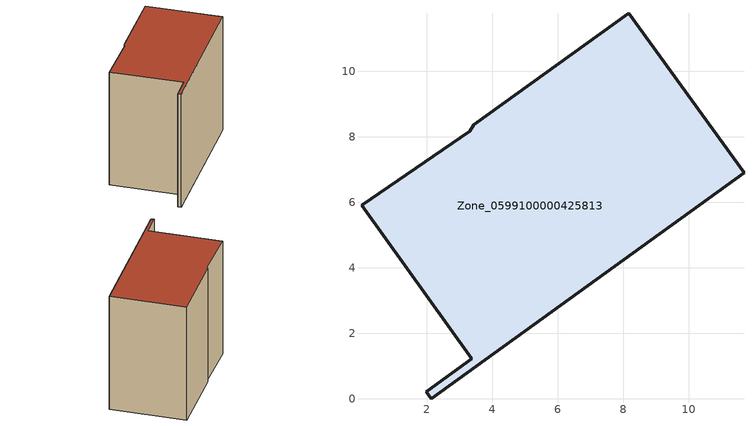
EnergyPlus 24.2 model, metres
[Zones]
Zone_0599100000425813
 floor ground (C_G): 1.98,0.21 3.36,1.22 0,5.91 3.31,8.18 3.43,8.37 8.16,11.78 11.68,6.9 2.13,0 z0
 wall outside (C_F): 3.36,1.22 1.98,0.21 2.13,0 11.68,6.9 8.16,11.78 3.43,8.37 3.31,8.18 0,5.91 3.36,1.22 z0:9.81
 roof outside (C_R): 3.43,8.37 3.31,8.18 0,5.91 3.36,1.22 1.98,0.21 2.13,0 11.68,6.9 8.16,11.78 z9.81
[BUILDING]
Pand.0599100000425813: North Axis=0; Terrain=City; Loads Convergence Tolerance Value=0.04; Temperature Convergence Tolerance Value=0.4; Solar Distribution=FullExterior; Maximum Number of Warmup Days=25; Minimum Number of Warmup Days=1
[Site:Location]
Rotterdam.The.Hague.AP_ZH_NLD Design_Conditions: Latitude=51.96; Longitude=4.45; Time Zone=1; Elevation=-4.5
[SITE:GROUNDTEMPERATURE:BUILDINGSURFACE]
18, 18, 18, 18, 18, 18, 18, 18, 18, 18, 18, 18
[MATERIAL] Thermal Absorptance=0.9; Solar Absorptance=0.7; Visible Absorptance=0.7
Name | Roughness | Thickness | Conductivity | Density | Specific Heat
G.TC.2006-2014 | MediumSmooth | 0.15 | 0.06 | 540 | 1210
F.TC.2006-2014 | Rough | 0.3 | 0.12 | 1920 | 840
R.TC.2006-2014 | MediumRough | 0.2 | 0.08 | 1500 | 1000
[CONSTRUCTION]
C_G: G.TC.2006-2014
C_F: F.TC.2006-2014
C_R: R.TC.2006-2014
[ZONE]
Zone_0599100000425813: Type=1; Multiplier=1; Ceiling Height=Autocalculate; Volume=Autocalculate; Floor Area=autocalculate; Part of Total Floor Area=Yes
[ZONEINFILTRATION:DESIGNFLOWRATE]
Infil_Zone_0599100000425813: Zone or ZoneList or Space or SpaceList=Zone_0599100000425813; Schedule=AlwaysOn; Design Flow Rate Calculation Method=Flow/Area; Flow Rate per Floor Area=0.0015; Constant Term Coefficient=1; Temperature Term Coefficient=0; Velocity Term Coefficient=0; Velocity Squared Term Coefficient=0
[HVACTEMPLATE:ZONE:IDEALLOADSAIRSYSTEM]
Zone_0599100000425813: Maximum Heating Supply Air Temperature=50; Minimum Cooling Supply Air Temperature=13; Maximum Heating Supply Air Humidity Ratio=0.0156; Minimum Cooling Supply Air Humidity Ratio=0.0077; Heating Limit=NoLimit; Cooling Limit=NoLimit; Dehumidification Control Type=ConstantSensibleHeatRatio; Cooling Sensible Heat Ratio=0.7; Dehumidification Setpoint=60; Humidification Control Type=None; Humidification Setpoint=30; Outdoor Air Method=None; Outdoor Air Flow Rate per Person=0.00944; Outdoor Air Flow Rate per Zone Floor Area=0; Outdoor Air Flow Rate per Zone=0; Demand Controlled Ventilation Type=None; Outdoor Air Economizer Type=NoEconomizer; Heat Recovery Type=None; Sensible Heat Recovery Effectiveness=0.7; Latent Heat Recovery Effectiveness=0.65
[ZONECONTROL:THERMOSTAT]
ThermostatControl_Zone_0599100000425813: Zone or ZoneList=Zone_0599100000425813; Control Type Schedule=DualSetpointControlType; Control 1=Thermostat_Zone_0599100000425813; Temperature Difference Between Cutout And Setpoint=0
[THERMOSTATSETPOINT:DUALSETPOINT]
Thermostat_Zone_0599100000425813: Heating Setpoint Temperature Schedule=HeatingSetpoint_Zone_0599100000425813; Cooling Setpoint Temperature Schedule=CoolingSetpoint_Zone_0599100000425813
[SCHEDULE:COMPACT]
HeatingSetpoint_Zone_0599100000425813: Through: 12/31, For: AllDays, Until: 24:00, 21
CoolingSetpoint_Zone_0599100000425813: Through: 12/31, For: AllDays, Until: 24:00, 24
DualSetpointControlType: Through: 12/31, For: AllDays, Until: 24:00, 4
AlwaysOn: Through: 12/31, For: AllDays, Until: 24:00, 1
